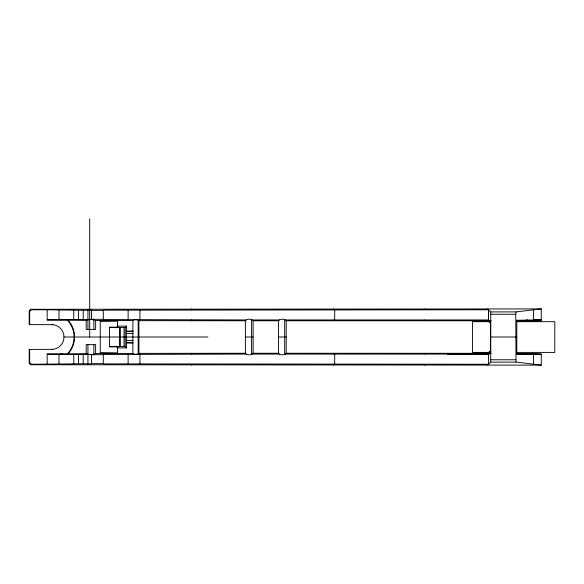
<?xml version="1.0" encoding="UTF-8"?>
<svg xmlns="http://www.w3.org/2000/svg" width="584" height="584" viewBox="0 0 584 584"><rect width="100%" height="100%" fill="white"/><g stroke="black" fill="none" stroke-linecap="round" stroke-linejoin="round"><path stroke-width="0.88" d="M126.618 331.084L126.618 326.127L125.21 327.529L124.034 327.558L124.034 346.473L125.202 346.494L126.618 347.903L126.37 331.34L132.867 331.07L132.867 353.51C134.364 354.583 137.488 354.612 138.904 353.378L245.375 353.262C246.879 355.379 251.602 355.379 253.113 353.262L253.113 320.769C251.602 318.652 246.879 318.652 245.375 320.769L245.375 353.262M125.21 327.529L125.21 346.502M447.636 353.262L447.636 354.196L489.443 354.196M52.837 324.675L29.2 324.609L29.2 311.659A2.373 2.358 -90 0 1 31.558 309.301L487.749 308.951L490.699 311.9L490.743 314.265L490.713 362.014L487.749 365.08L31.558 364.737A2.373 2.358 -90 0 1 29.193 362.372L29.2 349.422L52.837 349.356M334.705 320.704L334.705 309.776M487.749 308.951L541.273 308.907L541.273 320.769L516.957 320.769M489.312 351.378L488.939 353.284M489.443 322.645L489.48 320.747L490.02 320.733M488.582 309.776L488.523 319.944L487.749 320.769L488.516 320.755L488.574 309.776L103.302 310.17L103.302 319.55L246.2 319.944M516.358 353.758L541.259 354.196L541.266 365.139L516 362.029L515.76 314.265L516.088 311.9L541.273 308.907M29.2 362.372L29.674 361.89L29.674 349.422M31.558 364.737L32.04 364.255L73.759 363.861L73.759 354.481L47.165 354.087L47.165 364.255M100.061 353.108L117.749 353.167L100.244 352.926L100.244 321.105L117.749 320.864L100.061 320.923M126.618 347.903L117.567 347.874L116.45 346.757L109.537 346.757L109.537 327.274L116.45 327.274L117.567 326.157L126.618 326.127M132.867 331.07L132.867 320.521C134.364 319.448 137.488 319.419 138.904 320.652L245.375 320.769M278.458 320.769C279.97 318.652 284.693 318.652 286.197 320.769L286.197 353.262C284.693 355.379 279.97 355.379 278.458 353.262L278.458 320.769L253.113 320.769M132.867 353.51L95.63 353.59C92.739 354.787 89.104 354.787 86.206 353.612L47.165 354.087M29.674 324.609L29.674 312.141A2.365 2.365 0 0 1 32.04 309.776L47.165 309.776L47.165 319.944L86.206 320.419C89.104 319.244 92.739 319.244 95.63 320.441L132.867 320.521M103.266 354.692L91.484 354.729M103.251 310.381L91.484 310.411M73.759 310.25L87.936 310.25M73.759 319.47L87.936 319.47M73.759 354.561L87.936 354.561M73.759 363.781L87.936 363.781M47.165 319.944L73.759 319.55L73.759 310.17L47.165 309.776M285.372 354.087L488.523 354.087L487.749 353.262L488.516 353.276L488.582 364.255L103.302 363.861L103.302 354.481L246.2 354.087M109.544 346.75L124.034 346.473M488.896 320.747L489.268 320.74L489.312 322.653M490.093 320.733L490.56 320.718L490.589 321.426L490.604 350.904C491.589 353.4 488.764 354.342 489.443 351.386M526.053 320.098L527.783 320.068M488.136 320.769L491.122 320.711M516.358 320.273L541.259 319.835L533.44 319.966L533.44 309.776M490.706 311.914L516.088 311.9M490.743 314.265L515.76 314.265M91.484 319.302L103.28 319.346M252.288 319.944L279.283 319.944M285.372 319.944L488.523 319.944M286.197 320.769L489.939 320.769M489.728 321.682L472.558 321.682L472.558 352.407L489.728 352.407M516.84 321.682L554.8 321.682L554.8 352.407L516.84 352.407M109.544 327.281L124.034 327.558M126.378 331.325L133.042 331.325M126.312 333.471L133.086 333.471M51.575 349.422A12.41 12.41 0 0 0 63.977 337.012L207.882 337.012M245.375 337.012L253.113 337.012M278.458 337.012L286.197 337.012M490.743 337.012L516.803 337.012M126.312 340.56L133.086 340.56M126.378 342.706L133.042 342.706M253.113 353.262L278.458 353.262M286.197 353.262L491.122 353.32M252.288 354.087L279.283 354.087M516.716 354.196L541.259 354.196L517.212 353.78A2.891 0.409 -90 0 1 516.803 350.904L516.803 323.127A2.891 0.409 -90 0 1 517.212 320.266M490.743 359.766L515.76 359.766M490.699 362.131L516.088 362.131M91.484 363.613L103.288 363.657M487.749 365.08L541.266 365.139M126.618 342.947L132.867 342.961M119.516 327.551L119.516 346.48M31.558 309.294L32.04 309.776M29.2 311.659L29.674 312.141M334.705 353.327L334.705 364.255M533.44 354.065L533.44 364.255M424.816 308.951L424.816 309.688M424.816 320.025L424.816 320.769M424.816 353.262L424.816 353.999M424.816 364.343L424.816 365.08M333.449 308.951L333.449 309.688M333.449 320.025L333.449 320.769M333.449 353.262L333.449 353.999M333.449 364.343L333.449 365.08M284.693 319.696L284.693 354.335M251.602 319.696L251.602 354.335M191.669 308.951L191.669 309.688M191.669 320.025L191.669 320.769M191.669 353.262L191.669 353.999M191.669 364.343L191.669 365.08M139.934 309.776L139.934 319.944M139.934 354.087L139.934 364.255M138.904 320.652L138.904 353.378M138.182 319.93L138.182 354.101M128.115 310.17L128.115 319.55M128.115 354.481L128.115 363.861M120.362 327.558L120.362 346.473M117.749 325.909L117.749 326.923M117.749 347.108L117.749 348.122M117.567 321.047L117.567 326.836M117.567 347.195L117.567 352.984M116.45 327.274L116.45 327.887M116.45 346.144L116.45 346.757M95.63 320.441L95.63 329.398L86.206 329.398L86.206 320.419M95.63 353.59L95.63 344.633L86.206 344.633L86.206 353.612M93.849 319.725L93.849 329.398M93.849 344.633L93.849 354.305M89.71 218.847L89.71 337.012M87.936 319.725L87.936 329.398M87.936 344.633L87.936 354.305M83.213 310.411L83.213 319.302M83.213 354.729L83.213 363.613M78.482 310.411L78.482 319.302M78.482 354.729L78.482 363.613M58.984 310.17L58.984 319.55M58.984 354.481L58.984 363.861M32.04 364.255A2.365 2.365 0 0 1 29.674 361.89M51.575 324.609A12.41 12.41 0 0 1 63.977 337.012M59.466 354.846A19.498 19.498 0 0 0 61.948 353.524A19.659 19.513 -90 0 1 60.838 354.174M59.466 319.185A19.498 19.498 0 0 1 60.736 319.806M67.16 319.944A24.484 24.484 0 0 1 67.16 354.087M68.167 353.648A24.74 24.557 -90 0 0 74.555 337.012A24.74 24.557 90 0 0 68.167 320.382M91.484 310.17L87.936 310.17L87.936 319.55L91.484 319.55L91.484 310.17M91.484 354.481L87.936 354.481L87.936 363.861L91.484 363.861L91.484 354.481"/></g></svg>
